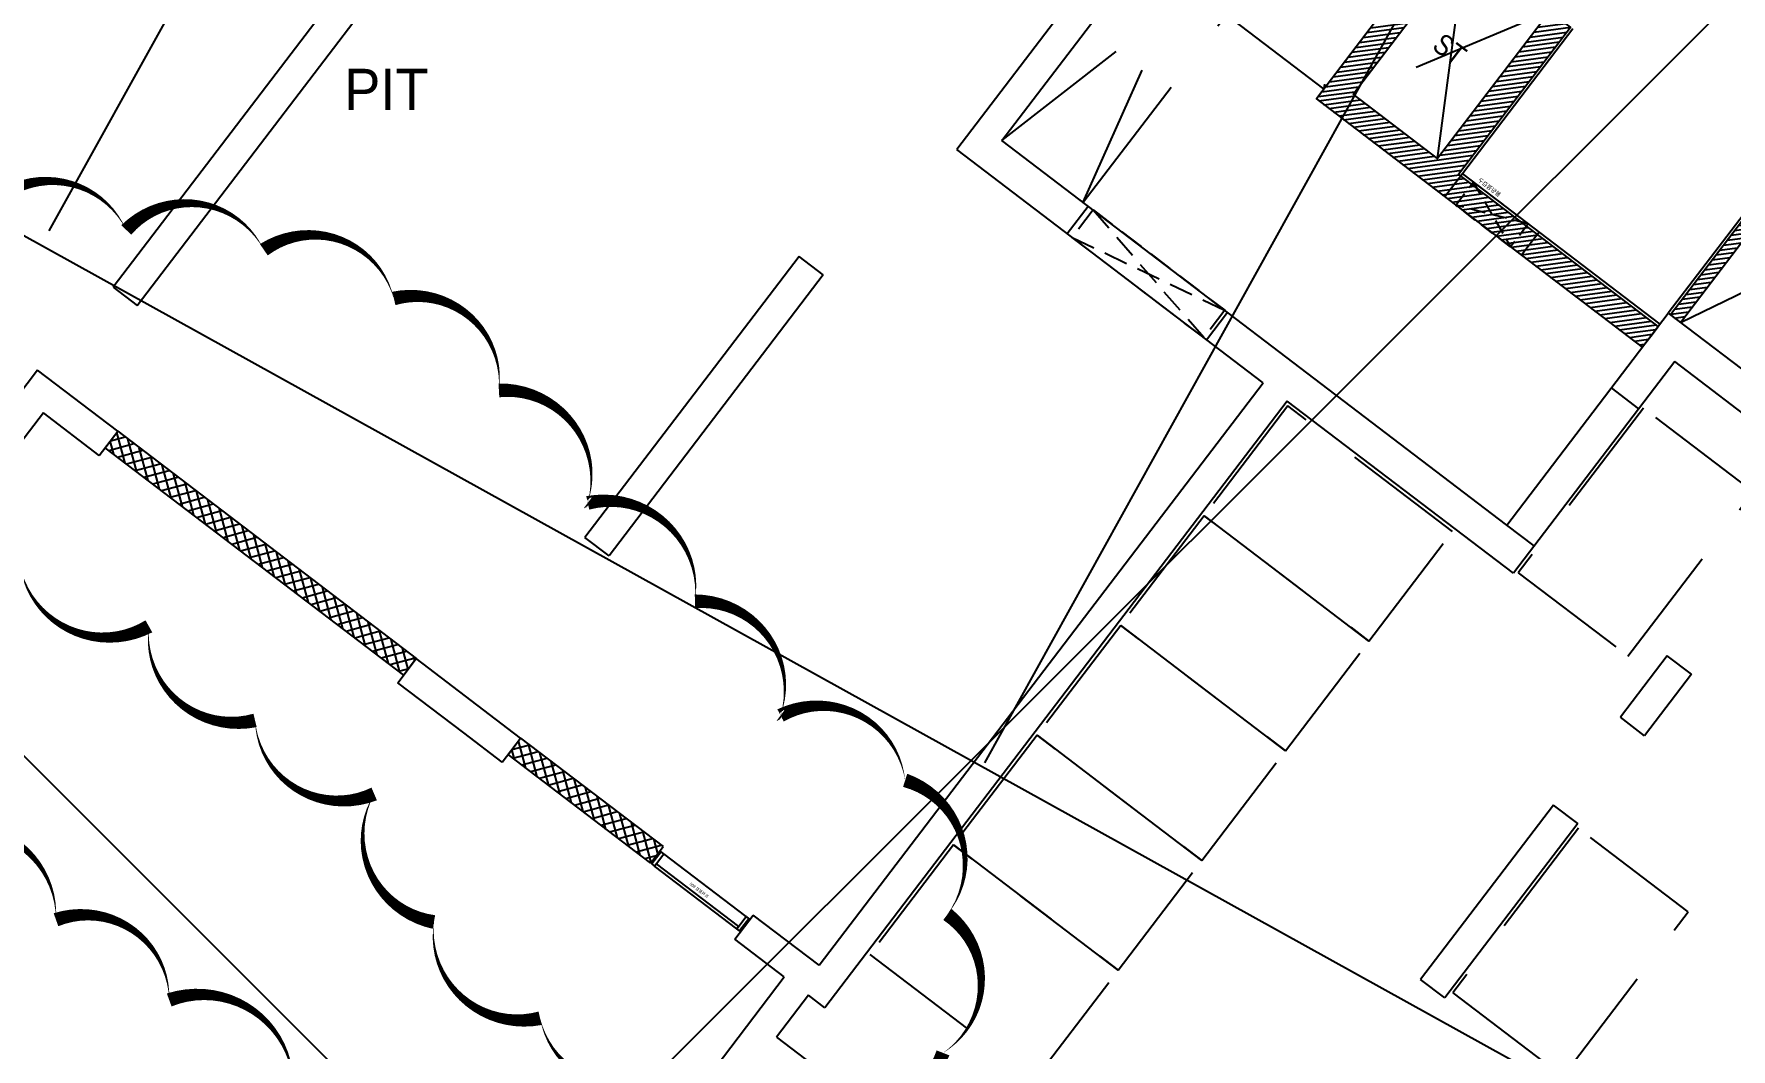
# Model space of a CAD drawing. Header units: millimetres. Extents: x -21000 to 567700, y 435000 to 850800.
# Drawn here: x 204234 to 216533, y 622999 to 630359 of the extents above; entities that cross this region are included whole.
import ezdxf
from ezdxf.enums import TextEntityAlignment as Align
from ezdxf.xclip import XClip

# ---------------------------------------------------------------- set-up
doc = ezdxf.new("R2010")
doc.units = ezdxf.units.MM
doc.header["$LTSCALE"] = 700
doc.header["$XCLIPFRAME"] = 2
for name, pattern in [('AB_Pbase$0$CON-104-B2F$0$HIDDEN', [9.524999999999995, 6.349999999999997, -3.174999999999998]), ('AB_Pbase$0$HID', [2.3, 1.5, -0.8]), ('AB_Pbase$0$주차장기둥$0$CEN', [62, 60, -1, 0, -1]), ('AB_Pbase$0$지하1층 동골조$0$$4$12$0$HIDDEN', [0.375, 0.25, -0.125]), ('AUDIT_D_190513103822-5', [2.3, 1.5, -0.8]), ('HIDDEN', [9.524999999999999, 6.349999999999999, -3.174999999999999])]:
    doc.linetypes.add(name, pattern=pattern)
doc.layers.get('0').update_dxf_attribs({"color": 2})
doc.layers.get('Defpoints').update_dxf_attribs({"color": 171})
doc.layers.add('AB_Pbase$0$CON-104-B2F$0$DEF', color=181, linetype='AB_Pbase$0$CON-104-B2F$0$HIDDEN', plot=False)
doc.layers.add('AB_Pbase$0$Defponts', color=161, linetype='Continuous', plot=False)
for name, color, linetype in [('AB_Pbase$0$DOOR', 4, 'Continuous'), ('AB_Pbase$0$ELE4', 4, 'Continuous'), ('AB_Pbase$0$ELE6', 6, 'Continuous'), ('AB_Pbase$0$ELE8', 8, 'Continuous'), ('AB_Pbase$0$elev', 6, 'Continuous'), ('AB_Pbase$0$FIN', 6, 'Continuous'), ('AB_Pbase$0$HAT-BR', 5, 'Continuous'), ('AB_Pbase$0$void', 1, 'AB_Pbase$0$HID'), ('AB_Pbase$0$WAL', 3, 'Continuous'), ('AB_Pbase$0$WID', 4, 'Continuous'), ('AB_Pbase$0$WIN', 4, 'Continuous'), ('AB_Pbase$0$WIN1', 1, 'Continuous'), ('AB_Pbase$0$경량벽체 세대창고', 4, 'HIDDEN'), ('AB_Pbase$0$경량벽체 세대창고 모듈', 4, 'HIDDEN'), ('AB_Pbase$0$설비사이즈', 4, 'AUDIT_D_190513103822-5'), ('AB_Pbase$0$점자블럭', 5, 'Continuous'), ('AB_Pbase$0$주차장기둥$0$CEN_P', 244, 'AB_Pbase$0$주차장기둥$0$CEN'), ('AB_Pbase$0$지하1층 동골조$0$$4$ELE6', 6, 'Continuous')]:
    doc.layers.add(name, color=color, linetype=linetype)
doc.styles.add('AB_Pbase$0$돋움', font='')
doc.styles.add('AB_Pbase$0$맑은 고딕', font='')
doc.styles.add('AB_Pbase$0$맑은고딕', font='malgun.ttf')
doc.styles.get('AB_Pbase$0$돋움').set_extended_font_data('Dotum')
doc.styles.get('AB_Pbase$0$맑은 고딕').set_extended_font_data('Dotum')
pattern_1 = [(44.9999999994604, (-59169.29725719863, -274450.455515381), (-22.45064030246155, 22.45064030288439), [])]
pattern_2 = [(15.18218399974683, (0, 0), (-16.62995760569737, 61.28372141142118), []), (105.1821839997468, (0, 0), (-61.28372141142118, -16.62995760569737), [])]

# ---------------------------------------------------------------- blocks, each defined once
blk = doc.blocks.new('AB_Pbase$0$CON-104-B2F')
for p, q in [((20909.99999938879, -3590.00000469893), (20910.00000000195, -8400.000000744765)), ((21130.00000128136, -8150.000000713276), (21130.00000128275, -4999.999994775339)), ((25729.99999999843, -8150.000000058616), (25729.99999999828, -6220.000000000932)), ((25729.99999999828, -6220.000000000932), (27069.99999999811, -6220.000000000407)), ((27320.00000000102, -6470.000000021187), (25980.00000000151, -6470.000000021304)), ((25980.00000000151, -6470.000000021304), (25980.00000000143, -8400.000000022468)), ((25729.99999999843, -8150.000000058629), (21130.00000128136, -8150.000000713276)), ((27230.00000000003, -8199.999999714608), (27229.99999999694, -8759.999999691556)), ((27450.00000000084, -8200.000000329746), (27230.00000000166, -8199.99999971449)), ((27450.00000000084, -8200.000000329746), (27449.9999999973, -8760.00000030821)), ((23699.99999999991, -8400.00000034715), (20910.00000000195, -8400.000000744765)), ((23700.00000061136, -13710.00000001967), (23699.99999999991, -8400.000000019558)), ((23920.00000000038, -8400.000000019905), (23919.99999999881, -13930.00000002154)), ((25980.00000000143, -8400.000000022468), (23920.00000000038, -8400.000000316242)), ((27449.9999999973, -8760.00000030821), (27229.99999999747, -8759.999999692373)), ((27229.99999999974, -9559.999999713793), (27230.00000000018, -11149.99999969307)), ((27450.0000000009, -9560.000000331376), (27229.99999999974, -9559.999999713793)), ((27450.0000000009, -9560.000000331376), (27449.99999999925, -11150.00000030728)), ((20469.99999999953, -9709.999999712629), (20469.99999999849, -12269.99999971135)), ((20689.99999999965, -9710.00000032678), (20469.99999999953, -9709.999999712629)), ((20689.99999999965, -9710.00000032678), (20689.9999999993, -12270.00000032829)), ((16649.99999999968, -9749.999999709427), (16649.9999999986, -12899.99999971181)), ((16869.99999999945, -12900.00000032497), (16870.00000000137, -9750.000000324624)), ((27449.99999999925, -11150.00000030728), (27230.00000000018, -11149.99999969307)), ((20689.9999999993, -12270.00000032829), (20469.99999999849, -12269.99999971135)), ((16649.9999999986, -12899.99999971181), (16869.99999999945, -12900.00000032497)), ((17310.00000061249, -13710.00000001897), (16580.00000061354, -13709.9999994036)), ((16580.00000061354, -13709.9999994036), (16580.00000061406, -14339.99999940477)), ((17309.99999999685, -13930.00000001886), (17310.00000061249, -13710.00000001897)), ((20980.00000061622, -13710.00000002089), (20030.00000061083, -13710.0000000202)), ((20029.99999999601, -13930.00000001915), (20030.00000061083, -13710.0000000202)), ((20980.00000000169, -13930.00000001892), (20980.00000061438, -13710.00000001938)), ((23700.00000061136, -13710.00000001967), (23100.00000061517, -13710.00000001973)), ((23100.0000000014, -13930.00000002183), (23100.00000061517, -13710.00000001973)), ((17309.99999999685, -13930.00000001886), (16799.99999999843, -13930.00000001734)), ((16799.99999999843, -13930.00000001734), (16799.99999999805, -14560.00000001862)), ((20629.99999999808, -13930.0000000202), (20029.99999999601, -13930.00000001915)), ((20980.00000000169, -13930.00000001892), (20629.99999999808, -13930.0000000202)), ((23549.99999999793, -13929.7938511995), (23100.0000000014, -13930.00000002183)), ((23549.99999999726, -15850.00000002183), (23549.99999999797, -13929.79235999606)), ((23920.00000000032, -13929.65516926616), (23769.99999999866, -13929.71139167156)), ((23769.99999999805, -13930.00000002049), (23770.00000030547, -14310.00000002107)), ((23770.00000030547, -14310.00000002107), (25370.00000392133, -14309.99999374029))]:
    blk.add_line(p, q)
at = {"layer": 'AB_Pbase$0$CON-104-B2F$0$DEF'}
for p, q in [((25979.99999982357, -6900.00000002305), (25729.99999999834, -6900.000000058674)), ((21915.00000000195, -8400.00000051578), (21914.99999994505, -8150.000000515779)), ((23185.00000000195, -8400.000000226835), (23184.99999994505, -8150.000000226835)), ((25979.99999982366, -8150.000000022991), (25729.99999999843, -8150.000000058616))]:
    blk.add_line(p, q, dxfattribs=at)
blk = doc.blocks.new('AB_Pbase$0$CON-104-B1F')
blk.add_blockref('AB_Pbase$0$CON-104-B2F', (0, -1.164153e-10))
blk = doc.blocks.new('AB_Pbase$0$지하1층 동골조')
at = {"layer": 'AB_Pbase$0$지하1층 동골조$0$$4$ELE6', "color": 6, "linetype": 'AB_Pbase$0$지하1층 동골조$0$$4$12$0$HIDDEN'}
blk.add_lwpolyline([(64964.01270104083, -10882.07672374032), (64812.51596007345, -11080.94536751386), (65918.58219109097, -11609.2610804658), (65767.08545012347, -11808.12972423917), (64964.01270104083, -10882.07672374032), (65918.58219109097, -11609.26108046592), (65767.08545012336, -11808.12972423888), (64812.51596007345, -11080.94536751386)], dxfattribs=at)
at = {"rotation": 322.7001034465601}
blk.add_blockref('AB_Pbase$0$CON-104-B1F', (52434.18479087355, 8908.514794333954), dxfattribs=at)
blk = doc.blocks.new('AB_Pbase$0$세대창고')
at = {"layer": 'AB_Pbase$0$경량벽체 세대창고', "ltscale": 0.2}
blk.add_lwpolyline([(-290836.8541639593, 78445.46599133477), (-291836.8541639591, 78445.46599134662), (-291836.8541639527, 79945.46599134662), (-290836.8541639527, 79945.46599133474)], close=True, dxfattribs=at)
blk = doc.blocks.new('AB_Pbase$0$C1CD84166')
at = {"layer": 'AB_Pbase$0$경량벽체 세대창고', "ltscale": 0.2}
blk.add_lwpolyline([(124.9998326935165, 244.9961002913769), (1624.999832693487, 244.9961002912605), (1624.999832693487, 1244.996100291377), (124.9998326934583, 1244.996100291144)], close=True, dxfattribs=at)
blk = doc.blocks.new('AB_Pbase$0$0228_REV.')
at = {"layer": 'AB_Pbase$0$경량벽체 세대창고 모듈'}
for p, xscale, rotation in [((303422.1744680896, 240150.9031065738), -0.9999999999999998, 52.70010346049862), ((139455.6422748498, 633379.019928618), -0.9999999999999996, 322.7001034688943), ((302816.1875042444, 239355.4285314637), -0.9999999999999998, 52.70010346049862), ((302210.200540399, 238559.9539563525), -0.9999999999999998, 52.70010346049862), ((301604.2135765534, 237764.479381239), -0.9999999999999998, 52.70010346049862), ((300998.2266127072, 236969.0048061286), -0.9999999999999998, 52.70010346049862)]:
    blk.add_blockref('AB_Pbase$0$세대창고', p, dxfattribs=dict(at, xscale=xscale, rotation=rotation))
at = {"layer": 'AB_Pbase$0$경량벽체 세대창고 모듈', "rotation": 52.70010346057729}
blk.add_blockref('AB_Pbase$0$C1CD84166', (418787.6324738183, 515636.6289336677), dxfattribs=at)
at = {"layer": 'AB_Pbase$0$Defponts', "style": 'AB_Pbase$0$돋움'}
blk.add_text('PIT', height=300, rotation=6.6701066e-09, dxfattribs=at).set_placement((409838.2221906753, 522890.8315859086))
blk = doc.blocks.new('AB_Pbase$0$주차장기둥$0$cen 2bl 지하')
at = {"layer": 'AB_Pbase$0$주차장기둥$0$CEN_P', "color": 5}
for p, q in [((-103785.7120828379, 77402.12321106729), (-103785.7120827533, 259686.9478323649)), ((-95985.70226707312, 77315.16474188061), (-95985.70226702522, 259571.0087150245)), ((-127185.7022670662, 77282.95331045601), (119274.2270251324, 77282.95331043121))]:
    blk.add_line(p, q, dxfattribs=at)
at = {"layer": 'AB_Pbase$0$주차장기둥$0$CEN_P', "color": 54}
for p, q in [((-91770.02511056198, 92297.50128589605), (-111580.8022875093, 23278.11482838821)), ((-130482.5691638864, 82128.68695859553), (39239.40659345825, 33413.03739494435))]:
    blk.add_line(p, q, dxfattribs=at)
blk = doc.blocks.new('AB_Pbase$0$주차장기둥')
at = {"rotation": 1.99999810188403}
blk.add_blockref('AB_Pbase$0$주차장기둥$0$cen 2bl 지하', (36991.78868371947, -11666.72538985428), dxfattribs=at)
blk = doc.blocks.new('AB_Pbase$0$볼팅점검구8X12')
at = {"layer": 'AB_Pbase$0$WIN1', "color": 1, "linetype": 'AB_Pbase$0$HID', "ltscale": 0.1}
for p, q in [((0, 0), (-499.9999999998833, -210.0000000505825)), ((-500, -5.0640665e-08), (0, -209.9999999999418))]:
    blk.add_line(p, q, dxfattribs=at)
blk.add_lwpolyline([(-499.9999999998833, -210.0000000505825), (0, -209.9999999999418), (0, 0), (-500, -5.0640665e-08)], close=True, dxfattribs=at)
at = {"layer": 'Defpoints'}
for p, q in [((-599.9999999997672, 3.49246e-10), (-599.9999999998832, -209.9999999995343)), ((100, -5.82077e-11), (99.99999999988361, -209.9999999999418))]:
    blk.add_line(p, q, dxfattribs=at)
at = {"layer": 'Defpoints', "style": 'AB_Pbase$0$맑은 고딕'}
blk.add_text('볼팅점검구', height=30, rotation=2.00103134e-08, dxfattribs=at).set_placement((-116.0904583359221, 40.5973564530475), align=Align.MIDDLE_CENTER)
blk = doc.blocks.new('AB_Pbase$0$점자블럭')
at = {"layer": 'AB_Pbase$0$점자블럭', "extrusion": (0, 0, -1)}
blk.add_lwpolyline([(0, 0), (300, 0), (300, 300), (0, 300)], close=True, dxfattribs=at)
at = {"layer": 'AB_Pbase$0$점자블럭', "color": 250}
for centre in [(-259.9999998714775, 259.9999995172256), (-204.9999998714775, 259.9999995172256), (-149.9999998714775, 259.9999995172256), (-94.99999987147748, 259.9999995172256), (-39.99999987147749, 259.9999995172256), (-259.9999996945262, 204.9999995172257), (-259.9999996783445, 149.9999993076781), (-204.9999996945262, 204.9999995172257), (-204.9999996783445, 149.9999993076781), (-149.9999996945262, 204.9999995172257), (-149.9999996783444, 149.9999993076781), (-94.9999996945262, 204.9999995172257), (-94.99999967834447, 149.9999993076781), (-39.9999996945262, 204.9999995172257), (-39.99999967834447, 149.9999993076781), (-259.9999996622791, 94.99999951722565), (-259.9999991634395, 39.99999951722566), (-204.9999996622791, 94.99999951722565), (-204.9999991634395, 39.99999951722566), (-149.9999996622791, 94.99999951722565), (-149.9999991634395, 39.99999951722566), (-94.99999966227917, 94.99999951722565), (-94.9999991634395, 39.99999951722566), (-39.99999966227915, 94.99999951722565), (-39.9999991634395, 39.99999951722566)]:
    blk.add_circle(centre, 15, dxfattribs=at)
blk = doc.blocks.new('AB_Pbase$0$ELEV-17+17', base_point=(815120.8164222648, 386189.3642971664))
at = {"layer": 'AB_Pbase$0$Defponts'}
for p, q in [((813230.8164228211, 388809.3643036693), (813180.816420818, 389009.3643020636)), ((814340.816422821, 388809.3643036693), (814390.8164255789, 389009.3643020636)), ((815900.816422496, 388809.3642987719), (815850.8164204931, 389009.3642971665)), ((817010.8164224961, 388809.3642987719), (817060.8164252536, 389009.3642971665)), ((813230.8164228211, 388809.3643036693), (813230.8164228174, 388759.3643036693)), ((814340.816422821, 388759.3643036693), (814340.816422821, 388809.3643036693)), ((815900.816422496, 388809.3642987719), (815900.8164224927, 388759.364298772)), ((817010.8164224961, 388759.364298772), (817010.8164224961, 388809.3642987719))]:
    blk.add_line(p, q, dxfattribs=at)
blk.add_lwpolyline([(817655.8164222653, 388759.3642971665), (812585.816422265, 388759.3642971665), (812585.816422265, 386189.3642971664), (817655.8164222653, 386189.3642971664)], close=True, dxfattribs=at)
at = {"layer": 'AB_Pbase$0$elev'}
for p, q in [((813785.8164203248, 387826.6443064747), (813785.8164226013, 389067.6443064747)), ((816455.816424205, 387826.6443064747), (816455.8164219288, 389067.6443064747)), ((813255.8164227915, 388809.3643019948), (813230.8164227236, 388809.3643019907)), ((813285.8164228194, 388809.3643020638), (814285.8164228192, 388809.3643020638)), ((814315.8164227894, 388809.3643024894), (814340.8164225694, 388809.3643025025)), ((815925.8164224663, 388809.3642970974), (815900.8164223986, 388809.3642970932)), ((815955.8164224939, 388809.3642971663), (816955.8164224942, 388809.3642971663)), ((816985.8164224644, 388809.364297592), (817010.8164222447, 388809.3642976051)), ((814710.816418776, 386985.6443047753), (812860.8164218666, 388667.6443081723)), ((812860.816418776, 386985.6443081742), (814710.8164218664, 388667.6443047753)), ((813255.8164228173, 388759.3643019967), (813230.8164227458, 388759.3643019878)), ((813285.8164228194, 388759.3643020639), (814285.8164228192, 388759.3643020639)), ((813785.8164218902, 388680.6443064747), (813785.8164219639, 388720.6443064766)), ((814315.8164228173, 388759.3643024894), (814340.8164225958, 388759.3643025052)), ((815530.8164257538, 386985.6443047753), (817380.8164226636, 388667.6443081723)), ((817380.8164257538, 386985.6443081742), (815530.8164226637, 388667.6443047753)), ((815925.8164224921, 388759.3642970993), (815900.8164224209, 388759.3642970905)), ((815955.8164224939, 388759.3642971665), (816955.8164224942, 388759.3642971665)), ((816455.8164226399, 388680.6443064747), (816455.8164225663, 388720.6443064766)), ((816985.8164224924, 388759.3642975921), (817010.8164222707, 388759.3642976078)), ((813785.8164217524, 388605.6443064766), (813785.8164218259, 388645.6443064766)), ((816455.8164227775, 388605.6443064766), (816455.8164227043, 388645.6443064766)), ((813785.8164203248, 387826.6443064747), (812660.8164203248, 387826.6443085397)), ((813785.8164203248, 387826.6443064747), (813785.8164180412, 386585.6443064748)), ((813785.8164203248, 387826.6443064747), (814910.8164203211, 387826.6443044079)), ((816455.816424205, 387826.6443064747), (815330.8164242087, 387826.6443044079)), ((816455.816424205, 387826.6443064747), (816455.8164264887, 386585.6443064748)), ((816455.816424205, 387826.6443064747), (817580.8164242052, 387826.6443085397)), ((813235.8164184731, 386820.6443074853), (814370.8164184731, 386820.6443053999)), ((813300.8164186107, 386895.6443073678), (813300.8164183353, 386745.6443073658)), ((814270.8164183391, 386745.6443055837), (814270.8164186144, 386895.6443055837)), ((817005.8164260573, 386820.6443074853), (815870.8164260573, 386820.6443053999)), ((815970.8164261909, 386745.6443055837), (815970.8164259155, 386895.6443055837)), ((816940.8164259191, 386895.6443073678), (816940.816426195, 386745.6443073658))]:
    blk.add_line(p, q, dxfattribs=at)
for points in [[(813258.8164228193, 388762.3643020639), (813282.816422819, 388762.3643020639), (813282.816422819, 388806.3643020636), (813258.8164228193, 388806.3643020636), (813258.8164228193, 388794.3643020637), (813255.816422819, 388794.3643020637), (813255.816422819, 388809.3643020638), (813285.8164228194, 388809.3643020638), (813285.8164228194, 388759.3643020639), (813255.816422819, 388759.3643020639), (813255.816422819, 388774.3643020639), (813258.8164228193, 388774.3643020639)], [(814312.8164228192, 388762.3643020639), (814288.8164228194, 388762.3643020639), (814288.8164228194, 388806.3643020636), (814312.8164228192, 388806.3643020636), (814312.8164228192, 388794.3643020637), (814315.8164228195, 388794.3643020637), (814315.8164228195, 388809.3643020638), (814285.8164228192, 388809.3643020638), (814285.8164228192, 388759.3643020639), (814315.8164228195, 388759.3643020639), (814315.8164228195, 388774.3643020639), (814312.8164228192, 388774.3643020639)], [(815928.8164224944, 388762.3642971663), (815952.8164224942, 388762.3642971663), (815952.8164224942, 388806.3642971665), (815928.8164224944, 388806.3642971665), (815928.8164224944, 388794.3642971663), (815925.8164224942, 388794.3642971663), (815925.8164224942, 388809.3642971663), (815955.8164224939, 388809.3642971663), (815955.8164224939, 388759.3642971665), (815925.8164224942, 388759.3642971665), (815925.8164224942, 388774.3642971665), (815928.8164224944, 388774.3642971665)], [(816982.816422494, 388762.3642971663), (816958.8164224945, 388762.3642971663), (816958.8164224945, 388806.3642971665), (816982.816422494, 388806.3642971665), (816982.816422494, 388794.3642971663), (816985.8164224942, 388794.3642971663), (816985.8164224942, 388809.3642971663), (816955.8164224942, 388809.3642971663), (816955.8164224942, 388759.3642971665), (816985.8164224942, 388759.3642971665), (816985.8164224942, 388774.3642971665), (816982.816422494, 388774.3642971665)], [(814330.8164219348, 388680.644305468), (813240.8164218565, 388680.6443073329), (813240.816421927, 388720.6443073328), (814330.8164220084, 388720.644305468)], [(815910.8164225953, 388680.644305468), (817000.8164226734, 388680.6443073329), (817000.8164226036, 388720.6443073328), (815910.8164225216, 388720.644305468)], [(813250.8164217924, 388645.6443073143), (813250.8164217155, 388605.6443073107), (814310.816421797, 388605.6443055029), (814310.8164218707, 388645.6443055029)], [(816990.8164227377, 388645.6443073143), (816990.8164228149, 388605.6443073107), (815930.8164227327, 388605.6443055029), (815930.8164226592, 388645.6443055029)], [(814210.8164183353, 386745.6443056941), (814210.8164186107, 386895.6443056961), (813360.8164186147, 386895.6443072575), (813360.8164183353, 386745.6443072575)], [(816030.8164261946, 386745.6443056941), (816030.8164259191, 386895.6443056961), (816880.8164259155, 386895.6443072575), (816880.816426195, 386745.6443072575)]]:
    blk.add_lwpolyline(points, close=True, dxfattribs=at)
for points in [[(814280.8164218889, 388655.6443055597), (814270.8164218891, 388655.6443055783), (814270.8164219111, 388667.6443055782), (814710.8164218664, 388667.6443047753), (814710.816418776, 386985.6443047753), (812860.816418776, 386985.6443081742), (812860.8164218666, 388667.6443081723), (813300.8164218329, 388667.6443072225), (813300.8164218109, 388655.6443072205), (813290.816421807, 388655.6443072408), (813300.8164218109, 388655.6443072205)], [(815960.816422641, 388655.6443055597), (815970.8164226413, 388655.6443055783), (815970.816422619, 388667.6443055782), (815530.8164226637, 388667.6443047753), (815530.8164257538, 386985.6443047753), (817380.8164257538, 386985.6443081742), (817380.8164226636, 388667.6443081723), (816940.8164226972, 388667.6443072225), (816940.8164227192, 388655.6443072205), (816950.8164227229, 388655.6443072408), (816940.8164227192, 388655.6443072205)], [(814280.8164217788, 388595.6443055597), (814270.8164217786, 388595.6443055782), (814270.8164216226, 388510.6443055781), (814685.816421578, 388510.6443048214), (814685.8164188222, 387010.6443048214), (812885.8164188222, 387010.6443081301), (812885.8164215779, 388510.6443081283), (813300.8164215405, 388510.6443072186), (813300.8164216967, 388595.6443072224), (813290.8164217043, 388595.6443072426)], [(815960.8164227513, 388595.6443055597), (815970.816422751, 388595.6443055782), (815970.8164229073, 388510.6443055781), (815555.8164229521, 388510.6443048214), (815555.8164257078, 387010.6443048214), (817355.8164257078, 387010.6443081301), (817355.8164229525, 388510.6443081283), (816940.8164229894, 388510.6443072186), (816940.8164228332, 388595.6443072224), (816950.8164228259, 388595.6443072426)]]:
    blk.add_lwpolyline(points, dxfattribs=at)
blk = doc.blocks.new('AB_Pbase$0$Door_s_1100')
at = {"layer": 'AB_Pbase$0$Defponts'}
for p, q in [((-10.00000002980232, 5.858251825e-06), (-10.00000002980232, 100.0000058582518)), ((1109.999999970212, -7.4505806e-08), (1109.999999970212, 99.9999999254942))]:
    blk.add_line(p, q, dxfattribs=at)
at = {"layer": 'AB_Pbase$0$WIN'}
for points in [[(39.99999997021222, 99.9999999254942), (79.99999997019766, 99.9999999254942), (79.99999997021223, 1119.999999925494), (39.99999997022678, 1119.999999925494)], [(54.99999997021223, 54.99999992549419), (54.99999997021223, -7.4505806e-08), (-2.97877705e-08, -7.4505806e-08), (-2.97877705e-08, 99.9999999254942), (39.99999997021222, 99.9999999254942), (39.99999997022678, 54.99999992549419)], [(1044.999999970183, 54.99999992549419), (1044.999999970227, -7.4505806e-08), (1099.999999970197, -7.4505806e-08), (1099.999999970197, 99.9999999254942), (1059.999999970197, 99.9999999254942), (1059.999999970197, 54.99999992549419)]]:
    blk.add_lwpolyline(points, close=True, dxfattribs=at)
at = {"layer": 'AB_Pbase$0$WIN1'}
blk.add_arc((39.99999997021222, 99.9999999254942), 1020, 0, 89.99999999916623, dxfattribs=at)
at = {"layer": 'AB_Pbase$0$Defponts', "style": 'AB_Pbase$0$돋움'}
blk.add_text('D-1100', height=100, dxfattribs=at).set_placement((549.9999999702266, 49.99999992549419), align=Align.MIDDLE)
blk = doc.blocks.new('AB_Pbase$0$CO_104-2-B_B1')
at = {"layer": 'AB_Pbase$0$HAT-BR'}
h = blk.add_hatch(dxfattribs=at)
h.set_pattern_fill('ANSI31', color=256, scale=10.00000000000004, angle=359.9999999994604)
h.set_pattern_definition(pattern_1)
h.paths.add_polyline_path([(119.9999999995925, 10579.38006821985), (119.9999999995925, 10489.38006821961), (2579.999999999767, 10489.38006821961), (2579.999999999767, 10579.3800682195)])
h = blk.add_hatch(dxfattribs=at)
h.set_pattern_fill('ANSI31', color=256, scale=10.00000000000004, angle=359.9999999994604)
h.set_pattern_definition(pattern_1)
h.paths.add_polyline_path([(2029.99999999968, 5540.000000020024), (1939.999999999738, 5540.000000019907), (1939.999999999738, 1930.000000020023), (2029.999999999767, 1930.000000019907)])
h = blk.add_hatch(dxfattribs=at)
h.set_pattern_fill('ANSI31', color=256, scale=10.00000000000004, angle=359.9999999994604)
h.set_pattern_definition(pattern_1)
edge = h.paths.add_edge_path()
edge.add_line((1919.517188452359, 1619.998583099805), (1919.611625402288, 1719.777015739309))
edge.add_line((1920.000000027212, 1719.777015188825), (1919.999999976972, 1810.000000019841))
edge.add_line((1919.99999997695, 1810.000000019907), (99.99999997695386, 1810.000000019927))
edge.add_line((99.99999997692066, 1810.000000019907), (99.99999999964803, 3150.000000020078))
edge.add_line((99.99999999965075, 3150.000000020023), (-90.0000000001466, 3150.000000019964))
edge.add_line((-90.00000000011642, 3150.000000020023), (-90.00000000016655, 1810.000000020005))
edge.add_line((-90.0000000001455, 1810.000000020023), (-860.0000000002335, 1810.00000001993))
edge.add_line((919.6114838272624, 1619.872848556726), (1919.517188452353, 1619.998583099808))
edge.add_line((-860.0000000002328, 1810.000000019907), (-860.0000000002763, 3150.00000002))
edge.add_line((-860.0000000003203, 3150.000000019907), (-1050.000000000305, 3150.000000019998))
edge.add_line((-1050.00000000032, 3150.000000020023), (-1050.000000000151, 1620.000000019854))
edge.add_line((-1050.000000000116, 1620.000000019907), (919.7058994120222, 1620.000000019828))
at = {"layer": 'AB_Pbase$0$FIN'}
for p, q in [((119.9999999997089, 10469.38006821973), (2579.999999999854, 10469.38006821961)), ((1919.999999999796, 5540.000000019907), (1919.999999999796, 1930.000000020023)), ((3259.999999999884, 4379.938367924653), (2030.000000001077, 4379.732219083351)), ((3259.999999999593, 4359.938367924885), (2030.000000001193, 4359.73221908335))]:
    blk.add_line(p, q, dxfattribs=at)
blk.add_lwpolyline([(119.9999999997672, 3150.000000020257), (119.9999999769206, 1830.000000019907), (1919.999999976921, 1830.000000019791)], dxfattribs=at)
at = {"layer": 'AB_Pbase$0$void'}
for p, q in [((119.9999999995925, 10579.38006821985), (2579.999999269086, 11359.38006822183)), ((2579.999999999767, 10579.3800682195), (119.9999992749362, 11359.38006822055)), ((2030.000000001077, 4379.732219083351), (3260.000000002794, 5539.938367890659)), ((3259.999999999884, 4379.938367924653), (2029.999999999796, 5539.938367890776)), ((2029.999999999767, 1930.000000019907), (3259.999999999593, 4359.938367924885)), ((2030.000000001193, 4359.73221908335), (3260.000000002881, 1929.93836789066)), ((-2680.000000823377, -0.2607167655369267), (-1850.000000000262, 3150.000000020023)), ((-1940.000000000087, 3.49246e-10), (-2680.000000053464, 3149.380062301178)), ((-1050.00000000032, 3150.000000020023), (-1850.000000000204, 1710.000000019907)), ((-1850.000000000262, 3150.000000020023), (-1050.000000000262, 1710.000000019907)), ((-90.0000000001455, 1810.000000020023), (-860.0000000003203, 3150.000000019907)), ((-90.00000000011642, 3150.000000020023), (-860.0000000002328, 1810.000000019907)), ((-1940.000000000145, 1710.00000001979), (-1050.000000000262, 1710.000000019907)), ((-1940.000000000203, 1.97906047e-08), (-1940.000000000145, 1710.00000001979))]:
    blk.add_line(p, q, dxfattribs=at)
at = {"layer": 'AB_Pbase$0$WAL'}
for p, q in [((1919.517068107671, 1619.871431591688), (1919.611625402351, 1719.777015739237)), ((1919.611625402322, 1719.777015739237), (1919.611625402322, 1719.777015739237))]:
    blk.add_line(p, q, dxfattribs=at)
for points in [[(119.9999999995925, 10579.38006821985), (119.9999999995925, 10489.38006821961), (2579.999999999767, 10489.38006821961), (2579.999999999767, 10579.3800682195)], [(2029.99999999968, 5540.000000020024), (1939.999999999738, 5540.000000019907), (1939.999999999738, 1930.000000020023), (2029.999999999767, 1930.000000019907)]]:
    blk.add_lwpolyline(points, close=True, dxfattribs=at)
for points in [[(-860.0000000002328, 1810.000000019907), (-860.0000000003203, 3150.000000019907), (-1050.00000000032, 3150.000000020023), (-1050.000000000116, 1620.000000019907), (1919.611483692424, 1619.998583054752)], [(1920.000000027212, 1719.777015188825), (1919.99999997695, 1810.000000019907), (99.99999997692066, 1810.000000019907), (99.99999999965075, 3150.000000020023), (-90.00000000011642, 3150.000000020023), (-90.0000000001455, 1810.000000020023), (-860.0000000002328, 1810.000000019907)]]:
    blk.add_lwpolyline(points, dxfattribs=at)
at = {"rotation": 270}
blk.add_blockref('AB_Pbase$0$ELEV-17+17', (-2700.000000000175, 5935.00000001979), dxfattribs=at)
at = {"xscale": -1.000000000000001, "rotation": 180.0000000000464}
for p in [(719.9999999991559, 6769.999999465887), (719.9999999993597, 6469.99999946577)]:
    blk.add_blockref('AB_Pbase$0$점자블럭', p, dxfattribs=at)
for p in [(719.9999999998545, 5399.999999790452), (719.9999999997088, 5099.999999790802)]:
    blk.add_blockref('AB_Pbase$0$점자블럭', p)
at = {"layer": 'AB_Pbase$0$WID', "extrusion": (0, 0, -1), "zscale": -1, "rotation": 90}
blk.add_blockref('AB_Pbase$0$Door_s_1100', (-2069.999999989988, 5850.000000381027), dxfattribs=at)
at = {"layer": 'AB_Pbase$0$Defponts', "style": 'AB_Pbase$0$돋움', "width": 0.9}
for s, p in [('PD', (1381.511397008639, 11012.81638708501)), ('EPS/TPS', (2607.5374359735, 4957.853209704509)), ('PD', (2631.511397008348, 3144.593264888623)), ('ST', (-499.0795084471174, 2491.072406163556)), ('AV/PD', (-1830.696506048087, 2235.894787992351))]:
    blk.add_text(s, height=149.9999999999999, dxfattribs=at).set_placement(p, align=Align.MIDDLE)
blk = doc.blocks.new('AB_Pbase$0$조적점검800')
at = {"layer": 'AB_Pbase$0$설비사이즈', "linetype": 'Continuous'}
for p, q in [((784.9999998739657, 109.9999999196734), (34.99999987390765, 109.9999999204883)), ((784.9999998738202, -8.04429874e-08), (34.99999987373303, -7.95116648e-08))]:
    blk.add_line(p, q, dxfattribs=at)
for points in [[(34.99999987390765, 109.9999999204883), (9.99999987387855, 109.9999999204883), (9.999999873762137, -7.95116648e-08), (34.99999987373303, -7.95116648e-08)], [(784.999999873733, -7.99773261e-08), (34.99999987379124, -7.95116648e-08), (34.99999987390765, 19.99999992048833), (784.9999998737039, 19.99999991990626)], [(784.9999998739657, 109.9999999196734), (809.9999998739366, 109.999999919557), (809.9999998738201, -8.05594027e-08), (784.9999998738202, -8.04429874e-08)]]:
    blk.add_lwpolyline(points, close=True, dxfattribs=at)
at = {"layer": 'Defpoints', "linetype": 'Continuous'}
for p, q in [((-1.260632416e-07, 109.9999999206047), (-1.262087608e-07, -7.93952495e-08)), ((819.9999998739657, 109.999999919557), (819.9999998738784, -8.04429874e-08))]:
    blk.add_line(p, q, dxfattribs=at)
at = {"layer": 'Defpoints', "linetype": 'Continuous', "style": 'AB_Pbase$0$맑은고딕', "text_generation_flag": 4}
blk.add_text('조적점검 800', height=21.00000003129906, rotation=180, dxfattribs=at).set_placement((398.0095841263392, 56.07449791475665), align=Align.MIDDLE_CENTER)
blk = doc.blocks.new('AB_Pbase')
at = {"layer": 'AB_Pbase$0$ELE8'}
h = blk.add_hatch(dxfattribs=at)
h.set_pattern_fill('NET', color=256, scale=20, angle=15.182184)
h.set_pattern_definition([(15.18218400000001, (0, 0), (-16.62995760596819, 61.28372141134789), []), (105.182184, (0, 0), (-61.28372141134789, -16.62995760596819), [])])
h.paths.add_polyline_path([(190570.0080529544, 638349.5263039939), (190689.3292392436, 638258.6282594027), (191561.9504671232, 639404.1116476025), (191442.6292808778, 639495.0096921654)])
h.paths.add_polyline_path([(192070.9151863252, 648884.2966068943), (190862.0810274652, 649805.77379104), (190952.9790720139, 649925.0949772869), (192161.8132308962, 649003.6177931377)])
h.paths.add_polyline_path([(207770.7427469101, 637050.4012003492), (207679.8447037297, 636931.0800129932), (208968.5135130229, 635949.3811333145), (209059.4115576371, 636068.7023196302)])
h.paths.add_polyline_path([(195828.0949350764, 634343.9523950553), (195708.7737293716, 634434.8504141218), (196581.3950352815, 635580.3339045267), (196700.7162223555, 635489.4358610811)])
h.paths.add_polyline_path([(217418.0952663369, 618789.6513528038), (217298.7740800468, 618880.5493974094), (216620.0686806019, 617989.6178733557), (216739.3898640185, 617898.7198309514)])
h.paths.add_polyline_path([(221041.6276746443, 641648.9350139542), (221160.9488628838, 641558.0369747435), (219446.0057544739, 639306.84392339), (219326.6845656861, 639397.7419630296)])
h.paths.add_polyline_path([(231156.8382974314, 636708.8829932555), (230235.7381124624, 635499.7616391532), (230355.0592987345, 635408.8635945744), (231276.1594837241, 636617.9849486607)])
h.paths.add_polyline_path([(225957.9779284106, 633415.8068053283), (227103.4613165255, 632543.1855773953), (227012.5632719363, 632423.864391117), (225867.0798838986, 633296.4856190688)])
h.paths.add_polyline_path([(223660.3570020064, 643601.339356197), (223779.6727068133, 643510.4358104783), (222785.7576367656, 642205.8680936998), (222666.4411153811, 642296.7722615293)])
edge = h.paths.add_edge_path()
edge.add_line((219686.1273105021, 619984.6639623054), (220246.5394271357, 620720.3127701688))
edge.add_line((220246.5394271357, 620720.3127701688), (220127.2182389004, 620811.2108168222))
edge.add_line((220127.2182389004, 620811.2108168222), (219569.7102321559, 620079.3742077218))
edge.add_line((219569.7102321559, 620079.3742077218), (219689.0315624073, 619988.4759680007))
edge.add_line((221786.7883084299, 623946.8511627618), (221544.3935229213, 623628.6613326527))
edge.add_line((221544.3935229213, 623628.6613326527), (221425.0723366319, 623719.559377163))
edge.add_line((221425.072336632, 623719.559377163), (221534.1499796837, 623862.744787068))
edge.add_line((221534.1499796838, 623862.7447870679), (220547.7707543188, 624614.1616003704))
edge.add_line((220547.7707543186, 624614.1616003704), (220638.6688006045, 624733.482785196))
edge.add_line((220638.6688006045, 624733.482785196), (221625.048024255, 623982.065973343))
edge.add_line((221625.0480242551, 623982.0659733432), (221667.4671220958, 624037.7492073484))
edge.add_line((221667.4671220957, 624037.7492073483), (221786.7883084299, 623946.8511627618))
edge = h.paths.add_edge_path()
edge.add_line((214640.8801478984, 617322.2864280408), (214760.2013388451, 617231.3883896166))
edge.add_line((214760.2013388452, 617231.3883896166), (212395.0416502744, 614126.6608781221))
edge.add_line((212395.0416502746, 614126.6608781221), (206604.3215047279, 619920.4499208948))
edge.add_line((206604.3215047276, 619920.4499208946), (206710.4156110212, 620026.4878308981))
edge.add_line((206710.4156110213, 620026.4878308984), (206929.5606361009, 619807.2266668134))
edge.add_line((206929.5606361009, 619807.2266668133), (208563.454391912, 621952.0268335975))
edge.add_line((208563.4543919121, 621952.0268335976), (208682.7755781225, 621861.1287890652))
edge.add_line((208682.7755781225, 621861.1287890652), (207036.567236352, 619700.1633569011))
edge.add_line((207036.5672363521, 619700.1633569011), (212379.7634729037, 614354.1354057053))
edge.add_line((212379.7634729038, 614354.1354057053), (214640.8811122815, 617322.2876939784))
edge = h.paths.add_edge_path()
edge.add_line((186674.1521909903, 640248.8175117993), (186355.8103010467, 640491.2417817696))
edge.add_line((186355.8103010467, 640491.2417817696), (186446.7083456241, 640610.5629680017))
edge.add_line((186446.7083456241, 640610.5629680017), (186765.0502336838, 640368.1386994978))
edge.add_line((186765.0502336837, 640368.1386994978), (186674.1521909902, 640248.8175117993))
edge.add_line((190038.9536333557, 638477.5153794142), (187875.2627890422, 640125.799921125))
edge.add_line((187875.2627890422, 640125.799921125), (187966.1608336066, 640245.1211073404))
edge.add_line((187966.1608336066, 640245.1211073404), (190129.8516751404, 638596.8365677904))
edge.add_line((190129.8516751403, 638596.8365677904), (190038.9536333557, 638477.5153794142))
h.paths.add_polyline_path([(210829.9019824665, 635914.210739702), (211227.6392691986, 635611.2172567109), (215393.4912656717, 641079.7001523823), (212310.4676604747, 642788.6481736909), (212383.1891077845, 642919.8411273796), (216170.2923714003, 640820.615348587), (216097.5709240798, 640689.4223948687), (215526.07287188, 641006.2089623206), (211346.960455438, 635520.319212154), (211800.3809612751, 635174.9066402544), (211709.4829190838, 635055.5854578209), (210739.0039378746, 635794.8895534578)])
h.paths.add_polyline_path([(217592.4674171576, 639860.7876742434), (217426.992854997, 639952.5117288759), (217499.7143023053, 640083.7046825798), (219151.6645422535, 639168.013641725), (219059.8043591114, 639047.429463342), (217725.0490233857, 639787.2964842126), (216567.9729032946, 638268.4112770912), (219415.8214957722, 636098.9401515406), (219324.9985507183, 635979.5617549827), (216357.7787056374, 638239.9690652827)])
h.paths.add_polyline_path([(219504.9522705944, 635968.3075167967), (218765.6481754951, 634997.8285361929), (218646.3269892525, 635088.72658078), (219385.6310843665, 636059.205561354)])
h.paths.add_polyline_path([(205812.5717330441, 620712.6192834941), (205918.6658446583, 620818.6571988154), (199546.1052252758, 627194.5950614068), (201112.0157276346, 629250.1541175697), (200992.6945393587, 629341.0521595195), (199439.0986251189, 627301.6583714635), (192476.5358349585, 634267.9110861958), (192931.2490573665, 634864.8097435588), (192811.9278713766, 634955.7077885013), (192277.800811802, 634254.5631790803)])
h = blk.add_hatch(dxfattribs=at)
h.set_pattern_fill('NET', color=256, scale=19.99999999999994, angle=15.18218399974686)
h.set_pattern_definition(pattern_2)
h.paths.add_polyline_path([(206913.614719751, 625710.5144364655), (204749.9238804797, 627358.79898473), (204840.8219254207, 627478.120170719), (207004.5127646922, 625829.835622455)])
h = blk.add_hatch(dxfattribs=at)
h.set_pattern_fill('NET', color=256, scale=19.99999999999994, angle=15.18218399974686)
h.set_pattern_definition(pattern_2)
h.paths.add_polyline_path([(208703.4325158121, 624347.0437705083), (208794.3305607526, 624466.3649564981), (207760.2136155093, 625254.1480126485), (207669.3155705688, 625134.8268266588)])
at = {"layer": 'AB_Pbase$0$ELE6', "color": 6}
blk.add_line((212150.6892775029, 629515.8014405605), (212150.6873131686, 629515.8029369618), dxfattribs=at)
at = {"layer": 'AB_Pbase$0$WAL'}
blk.add_line((208703.4325158121, 624347.0437705084), (208794.3305607526, 624466.3649564981), dxfattribs=at)
blk.add_lwpolyline([(206913.614719751, 625710.5144364655), (204749.9238804797, 627358.79898473), (204840.8219254207, 627478.120170719), (207004.5127646922, 625829.835622455)], close=True, dxfattribs=at)
blk.add_lwpolyline([(208703.4325158121, 624347.0437705084), (207669.3155705688, 625134.8268266588), (207760.2136155093, 625254.1480126485), (208794.3305607526, 624466.3649564981)], dxfattribs=at)
for name, p, rotation in [('AB_Pbase$0$주차장기둥', (231892.5219283827, 539971.4727125298), 329.0000000345588), ('AB_Pbase$0$0228_REV.', (-203355.4812389409, 106915.8689109765), 359.9999999999992), ('AB_Pbase$0$지하1층 동골조', (146945.0535187308, 639965.19614713), 359.9999999999994)]:
    blk.add_blockref(name, p, dxfattribs=dict(rotation=rotation))
at = {"layer": 'AB_Pbase$0$DOOR', "rotation": 322.700103286836}
blk.add_blockref('AB_Pbase$0$조적점검800', (208703.4325159603, 624347.0437704946), dxfattribs=at)
at = {"layer": 'AB_Pbase$0$ELE4', "rotation": 322.7001034605391}
blk.add_blockref('AB_Pbase$0$CO_104-2-B_B1', (213381.1470095585, 627962.6377624227), dxfattribs=at)
at = {"layer": 'AB_Pbase$0$WIN1', "xscale": -0.9999999999999996, "rotation": 322.7001034605028}
blk.add_blockref('AB_Pbase$0$볼팅점검구8X12', (214665.0304120721, 629284.938030014), dxfattribs=at)

msp = doc.modelspace()

# ---------------------------------------------------------------- block references
ref = msp.add_blockref('AB_Pbase', (1.00299076e-08, -1.3533281e-09))
XClip(ref).set_block_clipping_path([(-1.50175765e-08, 445500.00000001484), (493845.7187941075, 839949.3912975936)])

# ---------------------------------------------------------------- next in the draw order: linework, layer by layer
at = {"layer": 'Defpoints'}
for points in [[(209848.6736605604, 622735.64701604, 0, 100, 0.52056705), (210822.159051082, 622970.9242027972, 0, 100, 0.52056705), (210822.159051082, 622970.9242027972, 0, 100, 0.52056705), (210853.55820535, 623974.8007051453, 0, 100, 0.52056705), (210853.55820535, 623974.8007051453, 0, 100, 0.52056705), (210547.3792484914, 624947.3060667954, 0, 100, 0.52056705), (210547.3792484914, 624947.3060667954, 0, 100, 0.52056705), (209644.5419550601, 625417.8731772724, 0, 100, 0.52056705), (209644.5419550603, 625417.8731772724, 0, 100, 0.52056705), (209024.2970499982, 626245.4573700774, 0, 100, 0.52056705), (209024.2970499982, 626245.4573700774, 0, 100, 0.52056705), (208247.0935764078, 626959.147636724, 0, 100, 0.52056705), (208247.093576408, 626959.147636724, 0, 100, 0.52056705), (207603.3365084295, 627774.7972948822, 0, 100, 0.52056705), (207603.3365084295, 627774.7972948822, 0, 100, 0.52056705), (206841.8326119695, 628441.4372189651, 0, 100, 0.52056705), (206841.8326119695, 628441.4372189651, 0, 100, 0.52056705), (205899.7463757087, 628794.3529990996, 0, 100, 0.52056705), (205899.7463757087, 628794.3529990996, 0, 100, 0.52056705), (204902.6744166974, 628937.9877346485, 0, 100, 0.52056705), (204902.6744166974, 628937.9877346485, 0, 100, 0.52056705), (203905.6396604765, 629110.5226400077, 0, 100, 0.52056705)], [(204130.9025503609, 626513.1883394151, 0, 100, 0.52056705), (205066.7015152115, 626063.9046946756, 0, 100, 0.52056705), (205066.7015152115, 626063.9046946756, 0, 100, 0.52056705), (205836.0924030308, 625381.5855687252, 0, 100, 0.52056705), (205836.0924030308, 625381.5855687252, 0, 100, 0.52056705), (206699.6435508419, 624848.2761768523, 0, 100, 0.52056705), (206699.6435508419, 624848.2761768523, 0, 100, 0.52056705), (207132.3491944883, 623919.9043931637, 0, 100, 0.52056705), (207132.3491944883, 623919.9043931637, 0, 100, 0.52056705), (207901.7028795097, 623221.8933283846, 0, 100, 0.52056705), (207901.7028795097, 623221.8933283846, 0, 100, 0.52056705), (208835.939327209, 622821.9144687199, 0, 100, 0.52056705)], [(206113.8484287699, 622720.1716055862, 0, 100, 0.52056705), (205213.8757501233, 623354.8035408027, 0, 100, 0.52056705), (205213.8757501233, 623354.8035408027, 0, 100, 0.52056705), (204393.293824083, 623936.564341209, 0, 100, 0.52056705), (204393.293824083, 623936.564341209, 0, 100, 0.52056705), (203546.2607147608, 624571.1962764255, 0, 100, 0.52056705)]]:
    msp.add_lwpolyline(points, format="xyseb", dxfattribs=at)

doc.saveas('drawing.dxf')
